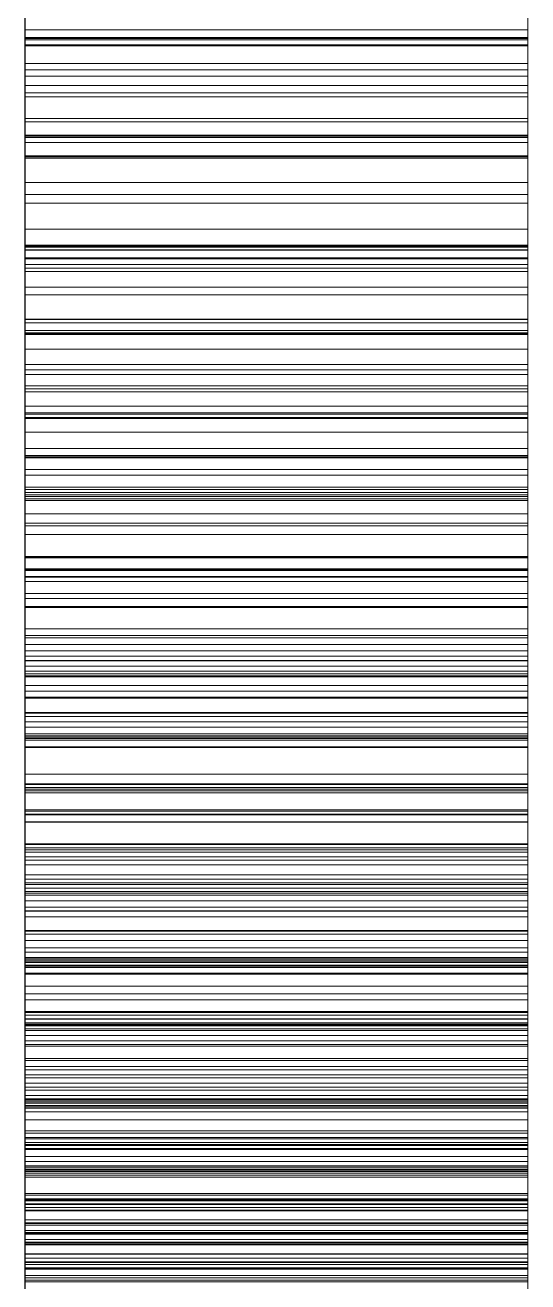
# Model space of a CAD drawing. Header units: millimetres. Extents: x 40 to 1360, y 134 to 546.
# Drawn here: x 107.85 to 108.05, y 354.1391 to 354.6391 of the extents above; entities that cross this region are included whole.
import ezdxf

# ---------------------------------------------------------------- set-up
doc = ezdxf.new("R2010")
doc.units = ezdxf.units.MM
doc.linetypes.add('WP_HIDDEN', pattern=[2.3, 1.5, -0.8])
doc.layers.add('HIDDEN', color=7, linetype='WP_HIDDEN', lineweight=13)
doc.layers.add('VISIBLE', color=7, linetype='CONTINUOUS', lineweight=25)

msp = doc.modelspace()

# ---------------------------------------------------------------- linework, layer by layer
at = {"layer": 'HIDDEN', "ltscale": 2}
for p, q in [((107.85, 355.8114), (107.85, 353.93626)), ((108.05, 355.8114), (108.05, 353.93626)), ((107.85, 354.71852), (107.85, 354.63088)), ((108.05, 354.71852), (108.05, 354.63088)), ((107.85, 354.61501), (107.85, 354.70868)), ((108.05, 354.61501), (108.05, 354.70868)), ((107.85, 354.69908), (107.85, 354.63318)), ((108.05, 354.69908), (108.05, 354.63318)), ((107.85, 354.61875), (107.85, 354.69001)), ((107.85, 354.68818), (107.85, 354.63382)), ((108.05, 354.61875), (108.05, 354.69001)), ((108.05, 354.68818), (108.05, 354.63382)), ((107.85, 354.61213), (107.85, 354.68195)), ((108.05, 354.61213), (108.05, 354.68195)), ((107.85, 354.63726), (107.85, 354.67818)), ((108.05, 354.63726), (108.05, 354.67818)), ((107.85, 354.67452), (107.85, 354.63418)), ((107.85, 354.67392), (107.85, 354.60061)), ((107.85, 354.67322), (107.85, 354.63119)), ((108.05, 354.67452), (108.05, 354.63418)), ((108.05, 354.67392), (108.05, 354.60061)), ((108.05, 354.67322), (108.05, 354.63119)), ((107.85, 354.62385), (107.85, 354.66233)), ((108.05, 354.62385), (108.05, 354.66233)), ((107.85, 354.62125), (107.85, 354.65702)), ((108.05, 354.62125), (108.05, 354.65702)), ((107.85, 354.65149), (107.85, 354.61058)), ((107.85, 354.65063), (107.85, 354.60195)), ((107.85, 354.59484), (107.85, 354.64815)), ((108.05, 354.65149), (108.05, 354.61058)), ((108.05, 354.65063), (108.05, 354.60195)), ((108.05, 354.59484), (108.05, 354.64815)), ((107.85, 354.59235), (107.85, 354.63907)), ((107.85, 354.59443), (107.85, 354.63726)), ((107.85, 354.63726), (108.05, 354.63726)), ((108.05, 354.59235), (108.05, 354.63907)), ((108.05, 354.59443), (108.05, 354.63726)), ((107.85, 354.63418), (108.05, 354.63418)), ((107.85, 354.63418), (107.85, 354.5953)), ((107.85, 354.63382), (107.85, 354.57653)), ((107.85, 354.63382), (108.05, 354.63382)), ((107.85, 354.63318), (107.85, 354.56819)), ((107.85, 354.63318), (108.05, 354.63318)), ((108.05, 354.63418), (108.05, 354.5953)), ((108.05, 354.63382), (108.05, 354.57653)), ((108.05, 354.63318), (108.05, 354.56819)), ((107.85, 354.63119), (108.05, 354.63119)), ((107.85, 354.63119), (107.85, 354.58711)), ((107.85, 354.63088), (107.85, 354.54245)), ((107.85, 354.63088), (108.05, 354.63088)), ((108.05, 354.63119), (108.05, 354.58711)), ((108.05, 354.63088), (108.05, 354.54245)), ((107.85, 354.58664), (107.85, 354.62385)), ((107.85, 354.62385), (108.05, 354.62385)), ((108.05, 354.58664), (108.05, 354.62385)), ((107.85, 354.5861), (107.85, 354.62125)), ((107.85, 354.62125), (108.05, 354.62125)), ((107.85, 354.54961), (107.85, 354.61875)), ((107.85, 354.61875), (108.05, 354.61875)), ((108.05, 354.5861), (108.05, 354.62125)), ((108.05, 354.54961), (108.05, 354.61875)), ((107.85, 354.5207), (107.85, 354.61501)), ((107.85, 354.61501), (108.05, 354.61501)), ((107.85, 354.54644), (107.85, 354.61213)), ((107.85, 354.61213), (108.05, 354.61213)), ((108.05, 354.5207), (108.05, 354.61501)), ((108.05, 354.54644), (108.05, 354.61213)), ((107.85, 354.61058), (107.85, 354.57171)), ((107.85, 354.61058), (108.05, 354.61058)), ((108.05, 354.61058), (108.05, 354.57171)), ((107.85, 354.60195), (107.85, 354.55115)), ((107.85, 354.60195), (108.05, 354.60195)), ((108.05, 354.60195), (108.05, 354.55115)), ((107.85, 354.60061), (107.85, 354.53176)), ((107.85, 354.60061), (108.05, 354.60061)), ((108.05, 354.60061), (108.05, 354.53176)), ((107.85, 354.5953), (108.05, 354.5953)), ((107.85, 354.5953), (107.85, 354.55788)), ((107.85, 354.54609), (107.85, 354.59484)), ((107.85, 354.59484), (108.05, 354.59484)), ((107.85, 354.5497), (107.85, 354.59443)), ((107.85, 354.59443), (108.05, 354.59443)), ((107.85, 354.5439), (107.85, 354.59235)), ((107.85, 354.59235), (108.05, 354.59235)), ((108.05, 354.5953), (108.05, 354.55788)), ((108.05, 354.54609), (108.05, 354.59484)), ((108.05, 354.5497), (108.05, 354.59443)), ((108.05, 354.5439), (108.05, 354.59235)), ((107.85, 354.58711), (108.05, 354.58711)), ((107.85, 354.58711), (107.85, 354.541)), ((107.85, 354.55071), (107.85, 354.58664)), ((107.85, 354.58664), (108.05, 354.58664)), ((108.05, 354.58711), (108.05, 354.541)), ((108.05, 354.55071), (108.05, 354.58664)), ((107.85, 354.55155), (107.85, 354.5861)), ((107.85, 354.5861), (108.05, 354.5861)), ((108.05, 354.55155), (108.05, 354.5861)), ((107.85, 354.57653), (107.85, 354.52215)), ((107.85, 354.57653), (108.05, 354.57653)), ((107.85, 354.57171), (107.85, 354.53486)), ((107.85, 354.57171), (108.05, 354.57171)), ((108.05, 354.57653), (108.05, 354.52215)), ((108.05, 354.57171), (108.05, 354.53486)), ((107.85, 354.56819), (107.85, 354.50411)), ((107.85, 354.56819), (108.05, 354.56819)), ((108.05, 354.56819), (108.05, 354.50411)), ((107.85, 354.55788), (108.05, 354.55788)), ((107.85, 354.55788), (107.85, 354.52193)), ((108.05, 354.55788), (108.05, 354.52193)), ((107.85, 354.51762), (107.85, 354.55155)), ((107.85, 354.55155), (108.05, 354.55155)), ((107.85, 354.55115), (107.85, 354.51671)), ((107.85, 354.55115), (108.05, 354.55115)), ((107.85, 354.51606), (107.85, 354.55071)), ((107.85, 354.55071), (108.05, 354.55071)), ((107.85, 354.5219), (107.85, 354.5497)), ((107.85, 354.5497), (108.05, 354.5497)), ((107.85, 354.48261), (107.85, 354.54961)), ((107.85, 354.54961), (108.05, 354.54961)), ((108.05, 354.51762), (108.05, 354.55155)), ((108.05, 354.55115), (108.05, 354.51671)), ((108.05, 354.51606), (108.05, 354.55071)), ((108.05, 354.5219), (108.05, 354.5497)), ((108.05, 354.48261), (108.05, 354.54961)), ((107.85, 354.48487), (107.85, 354.54644)), ((107.85, 354.54644), (108.05, 354.54644)), ((107.85, 354.50189), (107.85, 354.54609)), ((107.85, 354.54609), (108.05, 354.54609)), ((107.85, 354.51016), (107.85, 354.5439)), ((107.85, 354.5439), (108.05, 354.5439)), ((107.85, 354.54245), (107.85, 354.45526)), ((107.85, 354.54245), (108.05, 354.54245)), ((108.05, 354.48487), (108.05, 354.54644)), ((108.05, 354.50189), (108.05, 354.54609)), ((108.05, 354.51016), (108.05, 354.5439)), ((108.05, 354.54245), (108.05, 354.45526)), ((107.85, 354.541), (108.05, 354.541)), ((107.85, 354.541), (107.85, 354.49561)), ((108.05, 354.541), (108.05, 354.49561)), ((107.85, 354.53486), (107.85, 354.50003)), ((107.85, 354.53486), (108.05, 354.53486)), ((107.85, 354.53176), (107.85, 354.46737)), ((107.85, 354.53176), (108.05, 354.53176)), ((108.05, 354.53486), (108.05, 354.50003)), ((108.05, 354.53176), (108.05, 354.46737)), ((107.85, 354.52215), (107.85, 354.47067)), ((107.85, 354.52215), (108.05, 354.52215)), ((107.85, 354.52193), (108.05, 354.52193)), ((107.85, 354.52193), (107.85, 354.48743)), ((107.85, 354.49432), (107.85, 354.5219)), ((107.85, 354.5219), (108.05, 354.5219)), ((108.05, 354.52215), (108.05, 354.47067)), ((108.05, 354.52193), (108.05, 354.48743)), ((108.05, 354.49432), (108.05, 354.5219)), ((107.85, 354.4532), (107.85, 354.5207)), ((107.85, 354.5207), (108.05, 354.5207)), ((107.85, 354.4843), (107.85, 354.51762)), ((107.85, 354.51762), (108.05, 354.51762)), ((107.85, 354.51671), (107.85, 354.48298)), ((107.85, 354.51671), (108.05, 354.51671)), ((108.05, 354.4532), (108.05, 354.5207)), ((108.05, 354.4843), (108.05, 354.51762)), ((108.05, 354.51671), (108.05, 354.48298)), ((107.85, 354.51635), (107.85, 354.49314)), ((107.85, 354.46787), (107.85, 354.51635)), ((107.85, 354.51635), (108.05, 354.51635)), ((107.85, 354.48268), (107.85, 354.51606)), ((107.85, 354.51606), (108.05, 354.51606)), ((108.05, 354.51635), (108.05, 354.49314)), ((108.05, 354.46787), (108.05, 354.51635)), ((108.05, 354.48268), (108.05, 354.51606)), ((107.85, 354.4771), (107.85, 354.51016)), ((107.85, 354.51016), (108.05, 354.51016)), ((108.05, 354.4771), (108.05, 354.51016)), ((107.85, 354.50411), (107.85, 354.44094)), ((107.85, 354.50411), (108.05, 354.50411)), ((107.85, 354.46225), (107.85, 354.50189)), ((107.85, 354.50189), (108.05, 354.50189)), ((108.05, 354.50411), (108.05, 354.44094)), ((108.05, 354.46225), (108.05, 354.50189)), ((107.85, 354.50003), (107.85, 354.46724)), ((107.85, 354.50003), (108.05, 354.50003)), ((108.05, 354.50003), (108.05, 354.46724)), ((107.85, 354.49561), (108.05, 354.49561)), ((107.85, 354.49561), (107.85, 354.45227)), ((107.85, 354.46697), (107.85, 354.49432)), ((107.85, 354.49432), (108.05, 354.49432)), ((107.85, 354.49314), (107.85, 354.46002)), ((107.85, 354.49314), (108.05, 354.49314)), ((108.05, 354.49561), (108.05, 354.45227)), ((108.05, 354.46697), (108.05, 354.49432)), ((108.05, 354.49314), (108.05, 354.46002)), ((107.85, 354.48743), (108.05, 354.48743)), ((107.85, 354.48743), (107.85, 354.4544)), ((108.05, 354.48743), (108.05, 354.4544)), ((107.85, 354.42743), (107.85, 354.48487)), ((107.85, 354.48487), (108.05, 354.48487)), ((107.85, 354.45159), (107.85, 354.4843)), ((107.85, 354.4843), (108.05, 354.4843)), ((107.85, 354.48298), (107.85, 354.44997)), ((107.85, 354.48298), (108.05, 354.48298)), ((107.85, 354.45057), (107.85, 354.48268)), ((107.85, 354.48268), (108.05, 354.48268)), ((107.85, 354.41773), (107.85, 354.48261)), ((107.85, 354.48261), (108.05, 354.48261)), ((108.05, 354.42743), (108.05, 354.48487)), ((108.05, 354.45159), (108.05, 354.4843)), ((108.05, 354.48298), (108.05, 354.44997)), ((108.05, 354.45057), (108.05, 354.48268)), ((108.05, 354.41773), (108.05, 354.48261)), ((107.85, 354.44472), (107.85, 354.4771)), ((107.85, 354.4771), (108.05, 354.4771)), ((108.05, 354.44472), (108.05, 354.4771)), ((107.85, 354.47067), (107.85, 354.42208)), ((107.85, 354.47067), (108.05, 354.47067)), ((107.85, 354.42249), (107.85, 354.46787)), ((107.85, 354.46787), (108.05, 354.46787)), ((107.85, 354.46737), (107.85, 354.40744)), ((107.85, 354.46737), (108.05, 354.46737)), ((107.85, 354.46724), (107.85, 354.43647)), ((107.85, 354.46724), (108.05, 354.46724)), ((107.85, 354.43985), (107.85, 354.46697)), ((107.85, 354.46697), (108.05, 354.46697)), ((108.05, 354.47067), (108.05, 354.42208)), ((108.05, 354.42249), (108.05, 354.46787)), ((108.05, 354.46737), (108.05, 354.40744)), ((108.05, 354.46724), (108.05, 354.43647)), ((108.05, 354.43985), (108.05, 354.46697)), ((107.85, 354.42716), (107.85, 354.46225)), ((107.85, 354.46225), (108.05, 354.46225)), ((108.05, 354.42716), (108.05, 354.46225)), ((107.85, 354.46002), (107.85, 354.42773)), ((107.85, 354.46002), (108.05, 354.46002)), ((108.05, 354.46002), (108.05, 354.42773)), ((107.85, 354.45526), (107.85, 354.37132)), ((107.85, 354.45526), (108.05, 354.45526)), ((107.85, 354.4544), (108.05, 354.4544)), ((107.85, 354.4544), (107.85, 354.42283)), ((107.85, 354.38411), (107.85, 354.4532)), ((107.85, 354.4532), (108.05, 354.4532)), ((107.85, 354.45227), (108.05, 354.45227)), ((107.85, 354.45227), (107.85, 354.41096)), ((108.05, 354.45526), (108.05, 354.37132)), ((108.05, 354.4544), (108.05, 354.42283)), ((108.05, 354.38411), (108.05, 354.4532)), ((108.05, 354.45227), (108.05, 354.41096)), ((107.85, 354.41949), (107.85, 354.45159)), ((107.85, 354.45159), (108.05, 354.45159)), ((107.85, 354.41974), (107.85, 354.45057)), ((107.85, 354.45057), (108.05, 354.45057)), ((107.85, 354.44997), (107.85, 354.41769)), ((107.85, 354.44997), (108.05, 354.44997)), ((108.05, 354.41949), (108.05, 354.45159)), ((108.05, 354.41974), (108.05, 354.45057)), ((108.05, 354.44997), (108.05, 354.41769)), ((107.85, 354.41302), (107.85, 354.44472)), ((107.85, 354.44472), (108.05, 354.44472)), ((108.05, 354.41302), (108.05, 354.44472)), ((107.85, 354.44094), (107.85, 354.37987)), ((107.85, 354.44094), (108.05, 354.44094)), ((107.85, 354.41295), (107.85, 354.43985)), ((107.85, 354.43985), (108.05, 354.43985)), ((108.05, 354.44094), (108.05, 354.37987)), ((108.05, 354.41295), (108.05, 354.43985)), ((107.85, 354.43647), (107.85, 354.40773)), ((107.85, 354.43647), (108.05, 354.43647)), ((108.05, 354.43647), (108.05, 354.40773)), ((107.85, 354.42773), (107.85, 354.39626)), ((107.85, 354.42773), (108.05, 354.42773)), ((107.85, 354.37411), (107.85, 354.42743)), ((107.85, 354.42743), (108.05, 354.42743)), ((107.85, 354.39529), (107.85, 354.42716)), ((107.85, 354.42716), (108.05, 354.42716)), ((108.05, 354.42773), (108.05, 354.39626)), ((108.05, 354.37411), (108.05, 354.42743)), ((108.05, 354.39529), (108.05, 354.42716)), ((107.85, 354.42283), (108.05, 354.42283)), ((107.85, 354.42283), (107.85, 354.39272)), ((107.85, 354.38022), (107.85, 354.42249)), ((107.85, 354.42249), (108.05, 354.42249)), ((107.85, 354.42208), (107.85, 354.39888)), ((107.85, 354.42208), (108.05, 354.42208)), ((108.05, 354.42283), (108.05, 354.39272)), ((108.05, 354.38022), (108.05, 354.42249)), ((108.05, 354.42208), (108.05, 354.39888)), ((107.85, 354.39018), (107.85, 354.41974)), ((107.85, 354.41974), (108.05, 354.41974)), ((107.85, 354.388), (107.85, 354.41949)), ((107.85, 354.41949), (108.05, 354.41949)), ((107.85, 354.38631), (107.85, 354.41773)), ((107.85, 354.41773), (108.05, 354.41773)), ((107.85, 354.41769), (107.85, 354.38612)), ((107.85, 354.41769), (108.05, 354.41769)), ((108.05, 354.39018), (108.05, 354.41974)), ((108.05, 354.388), (108.05, 354.41949)), ((108.05, 354.38631), (108.05, 354.41773)), ((108.05, 354.41769), (108.05, 354.38612)), ((107.85, 354.382), (107.85, 354.41302)), ((107.85, 354.41302), (108.05, 354.41302)), ((107.85, 354.38628), (107.85, 354.41295)), ((107.85, 354.41295), (108.05, 354.41295)), ((108.05, 354.382), (108.05, 354.41302)), ((108.05, 354.38628), (108.05, 354.41295)), ((107.85, 354.41096), (108.05, 354.41096)), ((107.85, 354.41096), (107.85, 354.37169)), ((107.85, 354.40773), (107.85, 354.38102)), ((107.85, 354.40773), (108.05, 354.40773)), ((107.85, 354.40744), (107.85, 354.35198)), ((107.85, 354.40744), (108.05, 354.40744)), ((108.05, 354.41096), (108.05, 354.37169)), ((108.05, 354.40773), (108.05, 354.38102)), ((108.05, 354.40744), (108.05, 354.35198)), ((107.85, 354.39888), (107.85, 354.3764)), ((107.85, 354.39888), (108.05, 354.39888)), ((108.05, 354.39888), (108.05, 354.3764)), ((107.85, 354.39626), (107.85, 354.36561)), ((107.85, 354.39626), (108.05, 354.39626)), ((107.85, 354.3653), (107.85, 354.39529)), ((107.85, 354.39529), (108.05, 354.39529)), ((107.85, 354.39272), (108.05, 354.39272)), ((107.85, 354.39272), (107.85, 354.36407)), ((108.05, 354.39626), (108.05, 354.36561)), ((108.05, 354.3653), (108.05, 354.39529)), ((108.05, 354.39272), (108.05, 354.36407)), ((107.85, 354.3619), (107.85, 354.39018)), ((107.85, 354.39018), (108.05, 354.39018)), ((107.85, 354.35713), (107.85, 354.388)), ((107.85, 354.388), (108.05, 354.388)), ((108.05, 354.3619), (108.05, 354.39018)), ((108.05, 354.35713), (108.05, 354.388)), ((107.85, 354.35586), (107.85, 354.38631)), ((107.85, 354.38631), (108.05, 354.38631)), ((107.85, 354.35984), (107.85, 354.38628)), ((107.85, 354.38628), (108.05, 354.38628)), ((107.85, 354.38612), (107.85, 354.35527)), ((107.85, 354.38612), (108.05, 354.38612)), ((107.85, 354.31343), (107.85, 354.38411)), ((107.85, 354.38411), (108.05, 354.38411)), ((107.85, 354.35166), (107.85, 354.382)), ((107.85, 354.382), (108.05, 354.382)), ((108.05, 354.35586), (108.05, 354.38631)), ((108.05, 354.35984), (108.05, 354.38628)), ((108.05, 354.38612), (108.05, 354.35527)), ((108.05, 354.31343), (108.05, 354.38411)), ((108.05, 354.35166), (108.05, 354.382)), ((107.85, 354.38102), (107.85, 354.35634)), ((107.85, 354.38102), (108.05, 354.38102)), ((107.85, 354.34105), (107.85, 354.38022)), ((107.85, 354.38022), (108.05, 354.38022)), ((107.85, 354.37987), (107.85, 354.32211)), ((107.85, 354.37987), (108.05, 354.37987)), ((108.05, 354.38102), (108.05, 354.35634)), ((108.05, 354.34105), (108.05, 354.38022)), ((108.05, 354.37987), (108.05, 354.32211)), ((107.85, 354.3764), (107.85, 354.35465)), ((107.85, 354.3764), (108.05, 354.3764)), ((107.85, 354.32492), (107.85, 354.37411)), ((107.85, 354.37411), (108.05, 354.37411)), ((107.85, 354.37169), (108.05, 354.37169)), ((107.85, 354.37169), (107.85, 354.33446)), ((108.05, 354.3764), (108.05, 354.35465)), ((108.05, 354.32492), (108.05, 354.37411)), ((108.05, 354.37169), (108.05, 354.33446)), ((107.85, 354.37132), (107.85, 354.29066)), ((107.85, 354.37132), (108.05, 354.37132)), ((108.05, 354.37132), (108.05, 354.29066)), ((107.85, 354.36561), (107.85, 354.3358)), ((107.85, 354.36561), (108.05, 354.36561)), ((107.85, 354.33719), (107.85, 354.3653)), ((107.85, 354.3653), (108.05, 354.3653)), ((107.85, 354.36407), (108.05, 354.36407)), ((107.85, 354.36407), (107.85, 354.33703)), ((107.85, 354.3619), (108.05, 354.3619)), ((107.85, 354.33512), (107.85, 354.3619)), ((108.05, 354.36561), (108.05, 354.3358)), ((108.05, 354.33719), (108.05, 354.3653)), ((108.05, 354.36407), (108.05, 354.33703)), ((108.05, 354.33512), (108.05, 354.3619)), ((107.85, 354.33362), (107.85, 354.35984)), ((107.85, 354.35984), (108.05, 354.35984)), ((107.85, 354.32687), (107.85, 354.35713)), ((107.85, 354.35713), (108.05, 354.35713)), ((108.05, 354.33362), (108.05, 354.35984)), ((108.05, 354.32687), (108.05, 354.35713)), ((107.85, 354.35634), (107.85, 354.33369)), ((107.85, 354.35634), (108.05, 354.35634)), ((107.85, 354.32638), (107.85, 354.35586)), ((107.85, 354.35586), (108.05, 354.35586)), ((107.85, 354.35527), (107.85, 354.32514)), ((107.85, 354.35527), (108.05, 354.35527)), ((107.85, 354.35465), (107.85, 354.33362)), ((107.85, 354.35465), (108.05, 354.35465)), ((107.85, 354.35198), (107.85, 354.30099)), ((107.85, 354.35198), (108.05, 354.35198)), ((107.85, 354.32199), (107.85, 354.35166)), ((107.85, 354.35166), (108.05, 354.35166)), ((108.05, 354.35634), (108.05, 354.33369)), ((108.05, 354.32638), (108.05, 354.35586)), ((108.05, 354.35527), (108.05, 354.32514)), ((108.05, 354.35465), (108.05, 354.33362)), ((108.05, 354.35198), (108.05, 354.30099)), ((108.05, 354.32199), (108.05, 354.35166)), ((107.85, 354.30499), (107.85, 354.34105)), ((107.85, 354.34105), (108.05, 354.34105)), ((107.85, 354.31096), (107.85, 354.33719)), ((107.85, 354.33719), (108.05, 354.33719)), ((107.85, 354.33703), (108.05, 354.33703)), ((107.85, 354.33703), (107.85, 354.31173)), ((108.05, 354.30499), (108.05, 354.34105)), ((108.05, 354.31096), (108.05, 354.33719)), ((108.05, 354.33703), (108.05, 354.31173)), ((107.85, 354.3358), (107.85, 354.30681)), ((107.85, 354.3358), (108.05, 354.3358)), ((107.85, 354.31006), (107.85, 354.33512)), ((107.85, 354.33512), (108.05, 354.33512)), ((107.85, 354.33446), (108.05, 354.33446)), ((107.85, 354.33446), (107.85, 354.29927)), ((107.85, 354.33369), (107.85, 354.31306)), ((107.85, 354.33369), (108.05, 354.33369)), ((107.85, 354.33362), (107.85, 354.31332)), ((107.85, 354.33362), (108.05, 354.33362)), ((107.85, 354.30825), (107.85, 354.33362)), ((108.05, 354.3358), (108.05, 354.30681)), ((108.05, 354.31006), (108.05, 354.33512)), ((108.05, 354.33446), (108.05, 354.29927)), ((108.05, 354.33369), (108.05, 354.31306)), ((108.05, 354.33362), (108.05, 354.31332)), ((108.05, 354.30825), (108.05, 354.33362)), ((107.85, 354.29722), (107.85, 354.32687)), ((107.85, 354.32687), (108.05, 354.32687)), ((108.05, 354.29722), (108.05, 354.32687)), ((107.85, 354.29786), (107.85, 354.32638)), ((107.85, 354.32638), (108.05, 354.32638)), ((107.85, 354.32514), (107.85, 354.29573)), ((107.85, 354.32514), (108.05, 354.32514)), ((107.85, 354.27888), (107.85, 354.32492)), ((107.85, 354.32492), (108.05, 354.32492)), ((107.85, 354.32211), (107.85, 354.29447)), ((107.85, 354.32211), (108.05, 354.32211)), ((107.85, 354.29301), (107.85, 354.32199)), ((107.85, 354.32199), (108.05, 354.32199)), ((108.05, 354.29786), (108.05, 354.32638)), ((108.05, 354.32514), (108.05, 354.29573)), ((108.05, 354.27888), (108.05, 354.32492)), ((108.05, 354.32211), (108.05, 354.29447)), ((108.05, 354.29301), (108.05, 354.32199)), ((107.85, 354.24117), (107.85, 354.31343)), ((107.85, 354.31343), (108.05, 354.31343)), ((107.85, 354.31332), (107.85, 354.29374)), ((107.85, 354.31332), (108.05, 354.31332)), ((107.85, 354.31306), (107.85, 354.29446)), ((107.85, 354.31306), (108.05, 354.31306)), ((107.85, 354.31173), (108.05, 354.31173)), ((107.85, 354.31173), (107.85, 354.28817)), ((108.05, 354.24117), (108.05, 354.31343)), ((108.05, 354.31332), (108.05, 354.29374)), ((108.05, 354.31306), (108.05, 354.29446)), ((108.05, 354.31173), (108.05, 354.28817)), ((107.85, 354.28661), (107.85, 354.31096)), ((107.85, 354.31096), (108.05, 354.31096)), ((107.85, 354.28674), (107.85, 354.31006)), ((107.85, 354.31006), (108.05, 354.31006)), ((107.85, 354.28436), (107.85, 354.30825)), ((107.85, 354.30825), (108.05, 354.30825)), ((107.85, 354.30681), (107.85, 354.27865)), ((107.85, 354.30681), (108.05, 354.30681)), ((108.05, 354.28661), (108.05, 354.31096)), ((108.05, 354.28674), (108.05, 354.31006)), ((108.05, 354.28436), (108.05, 354.30825)), ((108.05, 354.30681), (108.05, 354.27865)), ((107.85, 354.27203), (107.85, 354.30499)), ((107.85, 354.30499), (108.05, 354.30499)), ((108.05, 354.27203), (108.05, 354.30499)), ((107.85, 354.30099), (107.85, 354.25366)), ((107.85, 354.30099), (108.05, 354.30099)), ((107.85, 354.29927), (108.05, 354.29927)), ((107.85, 354.29927), (107.85, 354.26612)), ((107.85, 354.27032), (107.85, 354.29786)), ((107.85, 354.29786), (108.05, 354.29786)), ((107.85, 354.26818), (107.85, 354.29722)), ((107.85, 354.29722), (108.05, 354.29722)), ((108.05, 354.30099), (108.05, 354.25366)), ((108.05, 354.29927), (108.05, 354.26612)), ((108.05, 354.27032), (108.05, 354.29786)), ((108.05, 354.26818), (108.05, 354.29722)), ((107.85, 354.29573), (107.85, 354.26704)), ((107.85, 354.29573), (108.05, 354.29573)), ((107.85, 354.29447), (107.85, 354.26766)), ((107.85, 354.29447), (108.05, 354.29447)), ((107.85, 354.29446), (107.85, 354.27743)), ((107.85, 354.29446), (108.05, 354.29446)), ((107.85, 354.29374), (107.85, 354.27488)), ((107.85, 354.29374), (108.05, 354.29374)), ((107.85, 354.26471), (107.85, 354.29301)), ((107.85, 354.29301), (108.05, 354.29301)), ((108.05, 354.29573), (108.05, 354.26704)), ((108.05, 354.29447), (108.05, 354.26766)), ((108.05, 354.29446), (108.05, 354.27743)), ((108.05, 354.29374), (108.05, 354.27488)), ((108.05, 354.26471), (108.05, 354.29301)), ((107.85, 354.29066), (107.85, 354.21325)), ((107.85, 354.29066), (108.05, 354.29066)), ((107.85, 354.28817), (108.05, 354.28817)), ((107.85, 354.28817), (107.85, 354.26636)), ((107.85, 354.26514), (107.85, 354.28674)), ((107.85, 354.28674), (108.05, 354.28674)), ((108.05, 354.29066), (108.05, 354.21325)), ((108.05, 354.28817), (108.05, 354.26636)), ((108.05, 354.26514), (108.05, 354.28674)), ((107.85, 354.26414), (107.85, 354.28661)), ((107.85, 354.28661), (108.05, 354.28661)), ((107.85, 354.26193), (107.85, 354.28436)), ((107.85, 354.28436), (108.05, 354.28436)), ((108.05, 354.26414), (108.05, 354.28661)), ((108.05, 354.26193), (108.05, 354.28436)), ((107.85, 354.23505), (107.85, 354.27888)), ((107.85, 354.27888), (108.05, 354.27888)), ((107.85, 354.27865), (107.85, 354.25132)), ((107.85, 354.27865), (108.05, 354.27865)), ((107.85, 354.27743), (107.85, 354.26149)), ((107.85, 354.27743), (108.05, 354.27743)), ((108.05, 354.23505), (108.05, 354.27888)), ((108.05, 354.27865), (108.05, 354.25132)), ((108.05, 354.27743), (108.05, 354.26149)), ((107.85, 354.27488), (107.85, 354.25676)), ((107.85, 354.27488), (108.05, 354.27488)), ((107.85, 354.24218), (107.85, 354.27203)), ((107.85, 354.27203), (108.05, 354.27203)), ((108.05, 354.27488), (108.05, 354.25676)), ((108.05, 354.24218), (108.05, 354.27203)), ((107.85, 354.24374), (107.85, 354.27032)), ((107.85, 354.27032), (108.05, 354.27032)), ((107.85, 354.23975), (107.85, 354.26818)), ((107.85, 354.26818), (108.05, 354.26818)), ((107.85, 354.26766), (107.85, 354.24167)), ((107.85, 354.26766), (108.05, 354.26766)), ((107.85, 354.26704), (107.85, 354.23907)), ((107.85, 354.26704), (108.05, 354.26704)), ((108.05, 354.24374), (108.05, 354.27032)), ((108.05, 354.23975), (108.05, 354.26818)), ((108.05, 354.26766), (108.05, 354.24167)), ((108.05, 354.26704), (108.05, 354.23907)), ((107.85, 354.26636), (108.05, 354.26636)), ((107.85, 354.26636), (107.85, 354.2463)), ((107.85, 354.26612), (108.05, 354.26612)), ((107.85, 354.26612), (107.85, 354.235)), ((107.85, 354.24527), (107.85, 354.26514)), ((107.85, 354.26514), (108.05, 354.26514)), ((107.85, 354.23709), (107.85, 354.26471)), ((107.85, 354.26471), (108.05, 354.26471)), ((107.85, 354.24356), (107.85, 354.26414)), ((107.85, 354.26414), (108.05, 354.26414)), ((107.85, 354.24099), (107.85, 354.26193)), ((107.85, 354.26193), (108.05, 354.26193)), ((108.05, 354.26636), (108.05, 354.2463)), ((108.05, 354.26612), (108.05, 354.235)), ((108.05, 354.24527), (108.05, 354.26514)), ((108.05, 354.23709), (108.05, 354.26471)), ((108.05, 354.24356), (108.05, 354.26414)), ((108.05, 354.24099), (108.05, 354.26193)), ((107.85, 354.26149), (107.85, 354.24666)), ((107.85, 354.26149), (108.05, 354.26149)), ((107.85, 354.25676), (107.85, 354.22345)), ((107.85, 354.25676), (108.05, 354.25676)), ((108.05, 354.26149), (108.05, 354.24666)), ((108.05, 354.25676), (108.05, 354.22345)), ((107.85, 354.25366), (107.85, 354.20922)), ((107.85, 354.25366), (108.05, 354.25366)), ((108.05, 354.25366), (108.05, 354.20922)), ((107.85, 354.25132), (107.85, 354.22481)), ((107.85, 354.25132), (108.05, 354.25132)), ((107.85, 354.24666), (107.85, 354.23292)), ((107.85, 354.24666), (108.05, 354.24666)), ((108.05, 354.25132), (108.05, 354.22481)), ((108.05, 354.24666), (108.05, 354.23292)), ((107.85, 354.2463), (108.05, 354.2463)), ((107.85, 354.2463), (107.85, 354.22798)), ((107.85, 354.22713), (107.85, 354.24527)), ((107.85, 354.24527), (108.05, 354.24527)), ((107.85, 354.21813), (107.85, 354.24374)), ((107.85, 354.24374), (108.05, 354.24374)), ((107.85, 354.22485), (107.85, 354.24356)), ((107.85, 354.24356), (108.05, 354.24356)), ((107.85, 354.21543), (107.85, 354.24218)), ((107.85, 354.24218), (108.05, 354.24218)), ((107.85, 354.24167), (107.85, 354.21651)), ((107.85, 354.24167), (108.05, 354.24167)), ((108.05, 354.2463), (108.05, 354.22798)), ((108.05, 354.22713), (108.05, 354.24527)), ((108.05, 354.21813), (108.05, 354.24374)), ((108.05, 354.22485), (108.05, 354.24356)), ((108.05, 354.21543), (108.05, 354.24218)), ((108.05, 354.24167), (108.05, 354.21651)), ((107.85, 354.16732), (107.85, 354.24117)), ((107.85, 354.24117), (108.05, 354.24117)), ((107.85, 354.22151), (107.85, 354.24099)), ((107.85, 354.24099), (108.05, 354.24099)), ((107.85, 354.21194), (107.85, 354.23975)), ((107.85, 354.23975), (108.05, 354.23975)), ((107.85, 354.23907), (107.85, 354.21182)), ((107.85, 354.23907), (108.05, 354.23907)), ((107.85, 354.21015), (107.85, 354.23709)), ((107.85, 354.23709), (108.05, 354.23709)), ((108.05, 354.16732), (108.05, 354.24117)), ((108.05, 354.22151), (108.05, 354.24099)), ((108.05, 354.21194), (108.05, 354.23975)), ((108.05, 354.23907), (108.05, 354.21182)), ((108.05, 354.21015), (108.05, 354.23709)), ((107.85, 354.19341), (107.85, 354.23505)), ((107.85, 354.23505), (108.05, 354.23505)), ((107.85, 354.235), (108.05, 354.235)), ((107.85, 354.235), (107.85, 354.20679)), ((107.85, 354.23355), (107.85, 353.93626)), ((107.85, 354.23355), (108.05, 354.23355)), ((107.85, 354.23292), (107.85, 354.22028)), ((107.85, 354.23292), (108.05, 354.23292)), ((108.05, 354.19341), (108.05, 354.23505)), ((108.05, 354.235), (108.05, 354.20679)), ((108.05, 354.23355), (108.05, 353.93626)), ((108.05, 354.23292), (108.05, 354.22028)), ((107.85, 354.22798), (108.05, 354.22798)), ((107.85, 354.22798), (107.85, 354.2114)), ((107.85, 354.21071), (107.85, 354.22713)), ((107.85, 354.22713), (108.05, 354.22713)), ((108.05, 354.22798), (108.05, 354.2114)), ((108.05, 354.21071), (108.05, 354.22713)), ((107.85, 354.2082), (107.85, 354.22485)), ((107.85, 354.22485), (108.05, 354.22485)), ((107.85, 354.22481), (107.85, 354.19913)), ((107.85, 354.22481), (108.05, 354.22481)), ((107.85, 354.22345), (107.85, 354.19458)), ((107.85, 354.22345), (108.05, 354.22345)), ((108.05, 354.2082), (108.05, 354.22485)), ((108.05, 354.22481), (108.05, 354.19913)), ((108.05, 354.22345), (108.05, 354.19458)), ((107.85, 354.20351), (107.85, 354.22151)), ((107.85, 354.22151), (108.05, 354.22151)), ((107.85, 354.22028), (107.85, 354.20874)), ((107.85, 354.22028), (108.05, 354.22028)), ((107.85, 354.19349), (107.85, 354.21813)), ((107.85, 354.21813), (108.05, 354.21813)), ((108.05, 354.20351), (108.05, 354.22151)), ((108.05, 354.22028), (108.05, 354.20874)), ((108.05, 354.19349), (108.05, 354.21813)), ((107.85, 354.21651), (107.85, 354.19218)), ((107.85, 354.21651), (108.05, 354.21651)), ((107.85, 354.1918), (107.85, 354.21543)), ((107.85, 354.21543), (108.05, 354.21543)), ((107.85, 354.21325), (107.85, 354.13911)), ((107.85, 354.21325), (108.05, 354.21325)), ((107.85, 354.18473), (107.85, 354.21194)), ((107.85, 354.21194), (108.05, 354.21194)), ((107.85, 354.21182), (107.85, 354.18529)), ((107.85, 354.21182), (108.05, 354.21182)), ((108.05, 354.21651), (108.05, 354.19218)), ((108.05, 354.1918), (108.05, 354.21543)), ((108.05, 354.21325), (108.05, 354.13911)), ((108.05, 354.18473), (108.05, 354.21194)), ((108.05, 354.21182), (108.05, 354.18529)), ((107.85, 354.2114), (108.05, 354.2114)), ((107.85, 354.2114), (107.85, 354.19657)), ((107.85, 354.19603), (107.85, 354.21071)), ((107.85, 354.21071), (108.05, 354.21071)), ((107.85, 354.18388), (107.85, 354.21015)), ((107.85, 354.21015), (108.05, 354.21015)), ((107.85, 354.20922), (107.85, 354.16765)), ((107.85, 354.20922), (108.05, 354.20922)), ((107.85, 354.20874), (107.85, 354.1983)), ((107.85, 354.20874), (108.05, 354.20874)), ((107.85, 354.19376), (107.85, 354.2082)), ((107.85, 354.2082), (108.05, 354.2082)), ((107.85, 354.20679), (108.05, 354.20679)), ((107.85, 354.20679), (107.85, 354.18234)), ((108.05, 354.2114), (108.05, 354.19657)), ((108.05, 354.19603), (108.05, 354.21071)), ((108.05, 354.18388), (108.05, 354.21015)), ((108.05, 354.20922), (108.05, 354.16765)), ((108.05, 354.20874), (108.05, 354.1983)), ((108.05, 354.19376), (108.05, 354.2082)), ((108.05, 354.20679), (108.05, 354.18234)), ((107.85, 354.18698), (107.85, 354.20351)), ((107.85, 354.20351), (108.05, 354.20351)), ((108.05, 354.18698), (108.05, 354.20351)), ((107.85, 354.19913), (107.85, 354.17428)), ((107.85, 354.19913), (108.05, 354.19913)), ((107.85, 354.1983), (107.85, 354.18896)), ((107.85, 354.1983), (108.05, 354.1983)), ((108.05, 354.19913), (108.05, 354.17428)), ((108.05, 354.1983), (108.05, 354.18896)), ((107.85, 354.19657), (108.05, 354.19657)), ((107.85, 354.19657), (107.85, 354.18349)), ((107.85, 354.18307), (107.85, 354.19603)), ((107.85, 354.19603), (108.05, 354.19603)), ((107.85, 354.19458), (107.85, 354.17015)), ((107.85, 354.19458), (108.05, 354.19458)), ((107.85, 354.18155), (107.85, 354.19376)), ((107.85, 354.19376), (108.05, 354.19376)), ((107.85, 354.16982), (107.85, 354.19349)), ((107.85, 354.19349), (108.05, 354.19349)), ((107.85, 354.15397), (107.85, 354.19341)), ((107.85, 354.19341), (108.05, 354.19341)), ((107.85, 354.19218), (107.85, 354.16868)), ((107.85, 354.19218), (108.05, 354.19218)), ((107.85, 354.17133), (107.85, 354.1918)), ((107.85, 354.1918), (108.05, 354.1918)), ((108.05, 354.19657), (108.05, 354.18349)), ((108.05, 354.18307), (108.05, 354.19603)), ((108.05, 354.19458), (108.05, 354.17015)), ((108.05, 354.18155), (108.05, 354.19376)), ((108.05, 354.16982), (108.05, 354.19349)), ((108.05, 354.15397), (108.05, 354.19341)), ((108.05, 354.19218), (108.05, 354.16868)), ((108.05, 354.17133), (108.05, 354.1918)), ((107.85, 354.18896), (107.85, 354.18072)), ((107.85, 354.18896), (108.05, 354.18896)), ((107.85, 354.17192), (107.85, 354.18698)), ((107.85, 354.18698), (108.05, 354.18698)), ((108.05, 354.18896), (108.05, 354.18072)), ((108.05, 354.17192), (108.05, 354.18698)), ((107.85, 354.18529), (107.85, 354.15948)), ((107.85, 354.18529), (108.05, 354.18529)), ((107.85, 354.15814), (107.85, 354.18473)), ((107.85, 354.18473), (108.05, 354.18473)), ((107.85, 354.1583), (107.85, 354.18388)), ((107.85, 354.18388), (108.05, 354.18388)), ((107.85, 354.18349), (108.05, 354.18349)), ((107.85, 354.18349), (107.85, 354.17214)), ((107.85, 354.17184), (107.85, 354.18307)), ((107.85, 354.18307), (108.05, 354.18307)), ((107.85, 354.18234), (108.05, 354.18234)), ((107.85, 354.18234), (107.85, 354.16165)), ((108.05, 354.18529), (108.05, 354.15948)), ((108.05, 354.15814), (108.05, 354.18473)), ((108.05, 354.1583), (108.05, 354.18388)), ((108.05, 354.18349), (108.05, 354.17214)), ((108.05, 354.17184), (108.05, 354.18307)), ((108.05, 354.18234), (108.05, 354.16165)), ((107.85, 354.17156), (107.85, 354.18155)), ((107.85, 354.18155), (108.05, 354.18155)), ((107.85, 354.18072), (107.85, 354.17357)), ((107.85, 354.18072), (108.05, 354.18072)), ((108.05, 354.17156), (108.05, 354.18155)), ((108.05, 354.18072), (108.05, 354.17357)), ((107.85, 354.17428), (107.85, 354.15026)), ((107.85, 354.17428), (108.05, 354.17428)), ((107.85, 354.17357), (107.85, 354.16753)), ((107.85, 354.17357), (108.05, 354.17357)), ((107.85, 354.17214), (108.05, 354.17214)), ((107.85, 354.17214), (107.85, 354.16255)), ((107.85, 354.15849), (107.85, 354.17192)), ((107.85, 354.17192), (108.05, 354.17192)), ((107.85, 354.16234), (107.85, 354.17184)), ((107.85, 354.17184), (108.05, 354.17184)), ((108.05, 354.17428), (108.05, 354.15026)), ((108.05, 354.17357), (108.05, 354.16753)), ((108.05, 354.17214), (108.05, 354.16255)), ((108.05, 354.15849), (108.05, 354.17192)), ((108.05, 354.16234), (108.05, 354.17184)), ((107.85, 354.16378), (107.85, 354.17156)), ((107.85, 354.17156), (108.05, 354.17156)), ((107.85, 354.15401), (107.85, 354.17133)), ((107.85, 354.17133), (108.05, 354.17133)), ((107.85, 354.17015), (107.85, 354.15016)), ((107.85, 354.17015), (108.05, 354.17015)), ((107.85, 354.14712), (107.85, 354.16982)), ((107.85, 354.16982), (108.05, 354.16982)), ((107.85, 354.16868), (107.85, 354.146)), ((107.85, 354.16868), (108.05, 354.16868)), ((107.85, 354.16765), (107.85, 354.12896)), ((107.85, 354.16765), (108.05, 354.16765)), ((107.85, 354.16753), (107.85, 354.16258)), ((107.85, 354.16753), (108.05, 354.16753)), ((107.85, 354.09188), (107.85, 354.16732)), ((107.85, 354.16732), (108.05, 354.16732)), ((108.05, 354.16378), (108.05, 354.17156)), ((108.05, 354.15401), (108.05, 354.17133)), ((108.05, 354.17015), (108.05, 354.15016)), ((108.05, 354.14712), (108.05, 354.16982)), ((108.05, 354.16868), (108.05, 354.146)), ((108.05, 354.16765), (108.05, 354.12896)), ((108.05, 354.16753), (108.05, 354.16258)), ((108.05, 354.09188), (108.05, 354.16732)), ((107.85, 354.15823), (107.85, 354.16378)), ((107.85, 354.16378), (108.05, 354.16378)), ((107.85, 354.16258), (107.85, 354.15874)), ((107.85, 354.16258), (108.05, 354.16258)), ((107.85, 354.16255), (108.05, 354.16255)), ((107.85, 354.16255), (107.85, 354.1547)), ((107.85, 354.15456), (107.85, 354.16234)), ((107.85, 354.16234), (108.05, 354.16234)), ((107.85, 354.16165), (108.05, 354.16165)), ((107.85, 354.16165), (107.85, 354.14473)), ((108.05, 354.15823), (108.05, 354.16378)), ((108.05, 354.16258), (108.05, 354.15874)), ((108.05, 354.16255), (108.05, 354.1547)), ((108.05, 354.15456), (108.05, 354.16234)), ((108.05, 354.16165), (108.05, 354.14473)), ((107.85, 354.15948), (107.85, 354.13438)), ((107.85, 354.15948), (108.05, 354.15948)), ((107.85, 354.15874), (107.85, 354.15599)), ((107.85, 354.15874), (108.05, 354.15874)), ((107.85, 354.14686), (107.85, 354.15849)), ((107.85, 354.15849), (108.05, 354.15849)), ((107.85, 354.1334), (107.85, 354.1583)), ((107.85, 354.1583), (108.05, 354.1583)), ((107.85, 354.1549), (107.85, 354.15823)), ((107.85, 354.15823), (108.05, 354.15823)), ((107.85, 354.12688), (107.85, 354.15814)), ((107.85, 354.15814), (108.05, 354.15814)), ((108.05, 354.15948), (108.05, 354.13438)), ((108.05, 354.15874), (108.05, 354.15599)), ((108.05, 354.14686), (108.05, 354.15849)), ((108.05, 354.1334), (108.05, 354.1583)), ((108.05, 354.1549), (108.05, 354.15823)), ((108.05, 354.12688), (108.05, 354.15814)), ((107.85, 354.15599), (107.85, 354.15379)), ((107.85, 354.15599), (108.05, 354.15599)), ((107.85, 354.15379), (107.85, 354.1549)), ((107.85, 354.1549), (108.05, 354.1549)), ((107.85, 354.1547), (108.05, 354.1547)), ((107.85, 354.1547), (107.85, 354.14859)), ((107.85, 354.14851), (107.85, 354.15456)), ((107.85, 354.15456), (108.05, 354.15456)), ((107.85, 354.13983), (107.85, 354.15401)), ((107.85, 354.15401), (108.05, 354.15401)), ((107.85, 354.11673), (107.85, 354.15397)), ((107.85, 354.15397), (108.05, 354.15397)), ((107.85, 354.15379), (108.05, 354.15379)), ((108.05, 354.15599), (108.05, 354.15379)), ((108.05, 354.15379), (108.05, 354.1549)), ((108.05, 354.1547), (108.05, 354.14859)), ((108.05, 354.14851), (108.05, 354.15456)), ((108.05, 354.13983), (108.05, 354.15401)), ((108.05, 354.11673), (108.05, 354.15397)), ((107.85, 354.15026), (107.85, 354.12706)), ((107.85, 354.15026), (108.05, 354.15026)), ((107.85, 354.15016), (107.85, 354.13462)), ((107.85, 354.15016), (108.05, 354.15016)), ((107.85, 354.14859), (108.05, 354.14859)), ((107.85, 354.14859), (107.85, 354.14423)), ((107.85, 354.14419), (107.85, 354.14851)), ((107.85, 354.14851), (108.05, 354.14851)), ((107.85, 354.12538), (107.85, 354.14712)), ((107.85, 354.14712), (108.05, 354.14712)), ((107.85, 354.13701), (107.85, 354.14686)), ((107.85, 354.14686), (108.05, 354.14686)), ((108.05, 354.15026), (108.05, 354.12706)), ((108.05, 354.15016), (108.05, 354.13462)), ((108.05, 354.14859), (108.05, 354.14423)), ((108.05, 354.14419), (108.05, 354.14851)), ((108.05, 354.12538), (108.05, 354.14712)), ((108.05, 354.13701), (108.05, 354.14686)), ((107.85, 354.146), (107.85, 354.12415)), ((107.85, 354.146), (108.05, 354.146)), ((107.85, 354.14473), (108.05, 354.14473)), ((107.85, 354.14473), (107.85, 354.13156)), ((107.85, 354.14423), (108.05, 354.14423)), ((107.85, 354.14423), (107.85, 354.14161)), ((107.85, 354.1416), (107.85, 354.14419)), ((107.85, 354.14419), (108.05, 354.14419)), ((108.05, 354.146), (108.05, 354.12415)), ((108.05, 354.14473), (108.05, 354.13156)), ((108.05, 354.14423), (108.05, 354.14161)), ((108.05, 354.1416), (108.05, 354.14419)), ((107.85, 354.14161), (108.05, 354.14161)), ((107.85, 354.14161), (107.85, 354.14074)), ((107.85, 354.14074), (107.85, 354.1416)), ((107.85, 354.1416), (108.05, 354.1416)), ((107.85, 354.14074), (108.05, 354.14074)), ((107.85, 354.12881), (107.85, 354.13983)), ((107.85, 354.13983), (108.05, 354.13983)), ((107.85, 354.13911), (108.05, 354.13911)), ((108.05, 354.14161), (108.05, 354.14074)), ((108.05, 354.14074), (108.05, 354.1416)), ((108.05, 354.12881), (108.05, 354.13983)), ((108.05, 354.13911), (108.05, 354.06823))]:
    msp.add_line(p, q, dxfattribs=at)
msp.add_lwpolyline([(107.85, 352.5), (107.85, 352.56268), (107.85, 352.74758), (107.85, 353.04542), (107.85, 353.44128), (107.85, 353.91529), (107.85, 354.4437), (107.85, 355), (107.85, 355.5563), (107.85, 356.08471), (107.85, 356.55872), (107.85, 356.95458), (107.85, 357.25242), (107.85, 357.43732), (107.85, 357.5)], dxfattribs=at)
at = {"layer": 'VISIBLE'}
msp.add_line((107.85, 280.5), (107.85, 492.5), dxfattribs=at)

doc.saveas('drawing.dxf')
